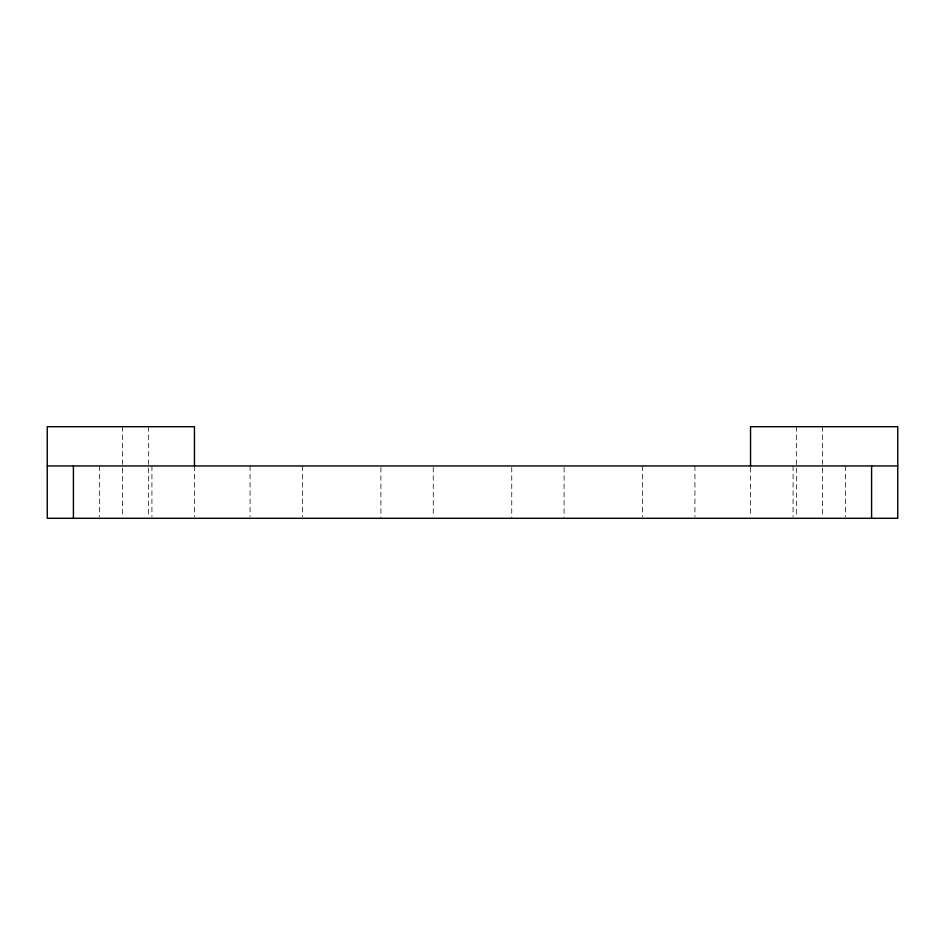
<?xml version="1.0" encoding="UTF-8"?>
<svg xmlns="http://www.w3.org/2000/svg" width="945" height="945" viewBox="0 0 945 945"><rect width="100%" height="100%" fill="white"/><g stroke="black" fill="none" stroke-linecap="round" stroke-linejoin="round"><path stroke-width="0.71" stroke-dasharray="4.72 3.54" d="M845.409 465.956L845.409 516.844M822.516 426.703L822.516 516.844M796.34 426.703L796.34 516.844M793.068 465.956L793.068 516.844M750.543 467.409L750.543 516.844M694.941 465.956L694.941 516.844M642.6 465.956L642.6 516.844M564.094 467.409L564.094 518.297M511.753 467.409L511.753 518.297M433.247 467.409L433.247 516.844M380.906 467.409L380.906 518.297M302.4 465.956L302.4 516.844M250.059 465.956L250.059 516.844M194.457 465.956L194.457 516.844M151.932 465.956L151.932 516.844M148.66 426.703L148.66 516.844M122.484 426.703L122.484 516.844M99.591 465.956L99.591 516.844"/><path stroke-width="1.42" d="M47.25 465.956L897.75 465.956M871.585 465.956L871.585 518.297M750.543 465.956L750.543 426.703L897.75 426.703L897.75 518.297L47.25 518.297L47.25 426.703L194.457 426.703L194.457 465.956M73.415 465.956L73.415 518.297"/></g></svg>
